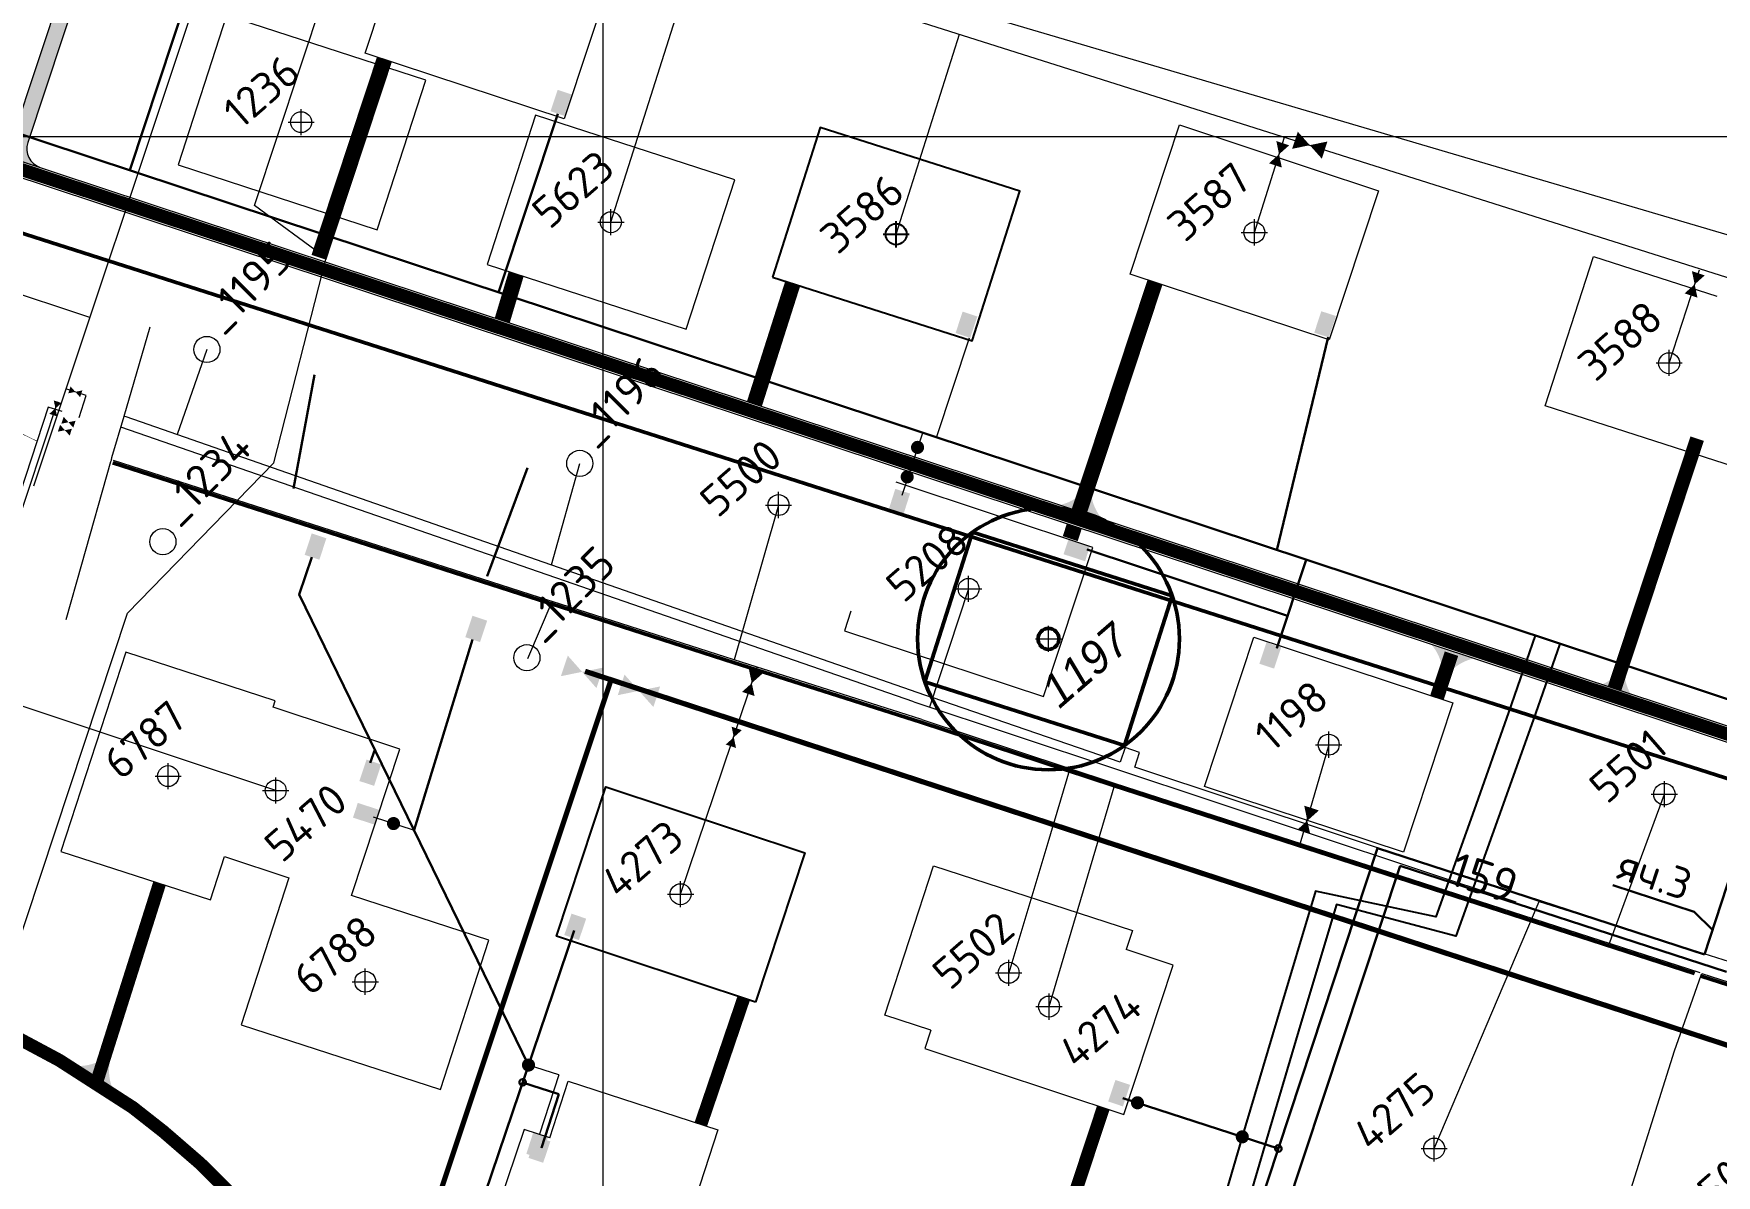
# Model space of a CAD drawing. Header units: millimetres. Extents: x 519 to 9564855, y -810 to 5021775.
# Drawn here: x 9537783 to 9538425, y 4998603 to 4999039 of the extents above; entities that cross this region are included whole.
import ezdxf
from ezdxf.enums import TextEntityAlignment as Align

# ---------------------------------------------------------------- set-up
doc = ezdxf.new("R2010")
doc.units = ezdxf.units.MM
doc.header["$LTSCALE"] = 2
doc.header["$MEASUREMENT"] = 0
doc.header["$PDMODE"] = 2
doc.header["$PDSIZE"] = 5
for name, color, linetype in [('160 скважин на 2012 год', 7, 'Continuous'), ('Existing roads', 41, 'Continuous'), ('Future Roads', 44, 'Continuous'), ('GRID_PULKOVO', 7, 'Continuous'), ('Injection lines', 164, 'Continuous'), ('OilColl&Flowlines', 3, 'Continuous'), ('OLD WELLS(dr.bfr2000)', 24, 'Continuous'), ('ROAD_GROUND', 9, 'Continuous'), ('Stage 9.Frame&Text', 7, 'Continuous'), ('лэп', 1, 'Continuous'), ('Скважины на 2015 год', 7, 'Continuous'), ('Скважины на 2021 год', 7, 'Continuous'), ('Скважины на 2025 год _ОСМОТР', 5, 'Continuous')]:
    doc.layers.add(name, color=color, linetype=linetype)
for name, color, linetype, lineweight in [('160 скважин на 2012 год - Электрика', 192, 'Continuous', 30), ('160 скважин на2012 год.Выкидные линии', 5, 'Continuous', 30), ('PPLINE_GAS', 4, 'GAS_LINE', 30), ('WELLS(drilled after 2000y)', 6, 'Continuous', 40), ('Скважины на 2023 год', 201, 'Continuous', 20), ('Скважины на 2026', 222, 'Continuous', 50), ('ТХ_Проект. НГ', 244, 'g_122_n', 50), ('ТХ_Сущ. НГ', 244, 'g_122_n', 5), ('Электро', 1, 'Continuous', 30), ('Электроснаб', 1, 'Continuous', 18), ('Электроснабжене', 1, 'Continuous', 18)]:
    doc.layers.add(name, color=color, linetype=linetype, lineweight=lineweight)
doc.styles.add('92051501$0$STANDARD', font='simplex.shx')
doc.styles.add('Elect', font='isocpeur.ttf')
doc.styles.add('GeoApp', font='', dxfattribs={"height": 1})
doc.styles.add('Line_GUGK', font='')
doc.styles.get("Standard").update_dxf_attribs({"font": 'isocpeur.ttf', "width": 0.5})
doc.styles.get('GeoApp').set_extended_font_data('D431', italic=True)
doc.styles.get('Line_GUGK').set_extended_font_data('Bm431', italic=True)
doc.linetypes.add('g5_121_g', pattern='A,4,-0.4,["Г",GeoApp,S=1,R=0,X=0,Y=-0.5],-1.2,12', length=17.6)
doc.linetypes.add('g_122_n', pattern='A,2,-2,3,-0.6,["Н",Line_GUGK,S=2,R=0,X=0,Y=-1],-3,3,-2,8,-2,8,-2,6', length=41.6)
doc.linetypes.add('GAS_LINE', pattern='A,0.5,-0.2,["G",92051501$0$STANDARD,S=0.1,R=0,X=-0.1,Y=-0.05],-0.05', length=0.75)

# ---------------------------------------------------------------- blocks, each defined once
blk = doc.blocks.new('92051501$0$VALVE')
at = {"layer": 'OilColl&Flowlines'}
for points in [[(-5.97, -3.45), (-5.97, 3.45), (0, 0)], [(5.97, -3.45), (0, 0), (5.97, 3.45)]]:
    blk.add_solid(points, dxfattribs=at)
blk = doc.blocks.new('92051501$0$WELLPAD')
at = {"flags": 128}
blk.add_lwpolyline([(40, -30), (-40, -30), (-40, 30), (40, 30)], close=True, dxfattribs=at)

msp = doc.modelspace()

# ---------------------------------------------------------------- hatches: boundary and pattern name
at = {"layer": '160 скважин на 2012 год - Электрика', "lineweight": 0, "ltscale": 7.5}
for points in [[(9538117.33173, 4998863.68432), (9538111.6996, 4998865.48009), (9538109.08163, 4998857.26923), (9538114.71375, 4998855.47347)], [(9537906.43073, 4998745.56758), (9537904.60468, 4998739.94521), (9537912.80132, 4998737.28307), (9537914.62738, 4998742.90544)], [(9538193.00595, 4998631.56426), (9538198.6081, 4998629.67709), (9538201.35934, 4998637.84426), (9538195.75718, 4998639.73143)], [(9537979.06848, 4998617.96376), (9537973.43636, 4998619.75952), (9537970.81838, 4998611.54867), (9537976.45051, 4998609.75291)]]:
    msp.add_hatch(color=1, dxfattribs=at).paths.add_polyline_path(points)
at = {"layer": 'Existing roads', "lineweight": 0}
h = msp.add_hatch(color=256, dxfattribs=at)
h.paths.add_polyline_path([(9537821.32489, 4999121.2388), (9537815.62635, 4999123.12434), (9537782.28299, 4999022.35316), (9537787.98153, 4999020.46762)])
h.paths.add_polyline_path([(9537787.98153, 4999020.46762), (9537782.28299, 4999022.35316), (9537774.88674, 4999000), (9537781.20917, 4999000)])
edge = h.paths.add_edge_path()
edge.add_line((9537780.4378, 4998997.66877), (9537781.20917, 4999000))
edge.add_line((9537781.20917, 4999000), (9537774.88674, 4999000))
edge.add_line((9537774.88674, 4999000), (9537774.73927, 4998999.55431))
edge.add_arc((9537767.61892, 4999001.9103), 7.5, 251.69155602, 341.6915562, ccw=False)
edge.add_line((9537765.26293, 4998994.78996), (9537785.20216, 4998988.19243))
edge.add_arc((9537787.55815, 4998995.31277), 7.5, 161.691556, 251.69155597, ccw=False)
h.paths.add_polyline_path([(9537841.00989, 4999180.73132), (9537835.29552, 4999182.56902), (9537815.62635, 4999123.12434), (9537821.32489, 4999121.2388)])
edge = h.paths.add_edge_path()
edge.add_arc((9537880.73748, 4999271.92215), 9.53165, 87.27250629, 143.79721627, ccw=False)
edge.add_line((9537881.19105, 4999281.443), (9537863.73819, 4999287.21784))
edge.add_arc((9537857.20985, 4999279.4619), 10.13774, -0.13760789, 49.91194914, ccw=False)
edge.add_line((9537867.34756, 4999279.43755), (9537854.14412, 4999239.53378))
edge.add_line((9537854.14412, 4999239.53378), (9537859.85849, 4999237.69608))
edge.add_line((9537859.85849, 4999237.69608), (9537873.04609, 4999277.55197))
at = {"layer": 'Existing roads', "linetype": 'ByBlock', "lineweight": 0}
h = msp.add_hatch(color=256, dxfattribs=at)
h.paths.add_polyline_path([(9538184.96143, 4998863.71562), (9538186.54866, 4998863.11886, 0.155118741), (9538191.08132, 4998853.58185), (9538182.52572, 4998856.33499)])
h.paths.add_polyline_path([(9538183.43572, 4998864.28925), (9538184.96143, 4998863.71562), (9538182.52572, 4998856.33499), (9538173.72979, 4998859.16547, 0.161550784)])
at = {"layer": 'Existing roads', "lineweight": 0}
h = msp.add_hatch(color=256, dxfattribs=at)
h.paths.add_polyline_path([(9538322.14531, 4998796.30487), (9538320.55808, 4998796.90163, 0.155118741), (9538316.02542, 4998806.43864), (9538324.58102, 4998803.6855)])
h.paths.add_polyline_path([(9538323.67102, 4998795.73124), (9538322.14531, 4998796.30487), (9538324.58102, 4998803.6855), (9538333.37695, 4998800.85502, 0.161550784)])
h = msp.add_hatch(color=256, dxfattribs=at)
h.paths.add_polyline_path([(9537810.21879, 4998646.611), (9537811.58949, 4998645.61269, 0.155118741), (9537813.41565, 4998635.21247), (9537805.90363, 4998640.1468)])
h.paths.add_polyline_path([(9537808.90122, 4998647.5706), (9537810.21879, 4998646.611), (9537805.90363, 4998640.1468), (9537798.1806, 4998645.21974, 0.161550784)])
at = {"layer": 'Future Roads', "lineweight": 0}
h = msp.add_hatch(color=256, dxfattribs=at)
h.paths.add_polyline_path([(9538388.73187, 4998794.12115), (9538390.3191, 4998793.52439, 0.155118741), (9538394.85176, 4998783.98738), (9538386.29616, 4998786.74052)])
h.paths.add_polyline_path([(9538387.20616, 4998794.69478), (9538388.73187, 4998794.12115), (9538386.29616, 4998786.74052), (9538377.50023, 4998789.571, 0.161550784)])
at = {"layer": 'Электро'}
for points in [[(9537980.04491, 4999009.6532), (9537985.65714, 4999007.79621), (9537988.36437, 4999015.97807), (9537982.75213, 4999017.83505)], [(9538134.704, 4998924.96527), (9538140.31623, 4998923.10828), (9538143.02346, 4998931.29014), (9538137.41123, 4998933.14712)], [(9538271.67647, 4998925.12348), (9538277.28871, 4998923.2665), (9538279.99593, 4998931.44835), (9538274.3837, 4998933.30534)], [(9537886.14142, 4998840.27998), (9537891.75366, 4998838.42299), (9537894.46089, 4998846.60485), (9537888.84865, 4998848.46184)], [(9538177.81971, 4998846.14071), (9538175.96272, 4998840.52848), (9538184.14458, 4998837.82125), (9538186.00157, 4998843.43348)], [(9537947.51765, 4998808.83315), (9537953.12988, 4998806.97616), (9537955.83711, 4998815.15802), (9537950.22488, 4998817.01501)], [(9538250.73112, 4998798.71419), (9538256.34335, 4998796.8572), (9538259.05058, 4998805.03906), (9538253.43835, 4998806.89605)], [(9537907.04444, 4998753.92315), (9537912.65667, 4998752.06617), (9537915.3639, 4998760.24803), (9537909.75167, 4998762.10501)], [(9537985.2954, 4998695.10157), (9537990.89756, 4998693.2144), (9537993.64879, 4998701.38157), (9537988.04664, 4998703.26874)], [(9538193.02206, 4998631.6225), (9538198.62422, 4998629.73533), (9538201.37545, 4998637.90249), (9538195.7733, 4998639.78966)], [(9537971.6194, 4998610.02737), (9537977.22156, 4998608.1402), (9537979.97279, 4998616.30736), (9537974.37064, 4998618.19454)]]:
    msp.add_hatch(color=256, dxfattribs=at).paths.add_polyline_path(points)
at = {"layer": 'Электроснаб', "lineweight": 0}
for points in [[(9537980.04491, 4999009.6532), (9537985.65714, 4999007.79621), (9537988.36437, 4999015.97807), (9537982.75213, 4999017.83505)], [(9538134.704, 4998924.96527), (9538140.31623, 4998923.10828), (9538143.02346, 4998931.29014), (9538137.41123, 4998933.14712)], [(9538271.67647, 4998925.12348), (9538277.28871, 4998923.2665), (9538279.99593, 4998931.44835), (9538274.3837, 4998933.30534)], [(9537886.14142, 4998840.27998), (9537891.75366, 4998838.42299), (9537894.46089, 4998846.60485), (9537888.84865, 4998848.46184)], [(9538177.81971, 4998846.14071), (9538175.96272, 4998840.52848), (9538184.14458, 4998837.82125), (9538186.00157, 4998843.43348)], [(9537947.51765, 4998808.83315), (9537953.12988, 4998806.97616), (9537955.83711, 4998815.15802), (9537950.22488, 4998817.01501)], [(9538250.73112, 4998798.71419), (9538256.34335, 4998796.8572), (9538259.05058, 4998805.03906), (9538253.43835, 4998806.89605)], [(9537907.04444, 4998753.92315), (9537912.65667, 4998752.06617), (9537915.3639, 4998760.24803), (9537909.75167, 4998762.10501)], [(9537985.2954, 4998695.10157), (9537990.89756, 4998693.2144), (9537993.64879, 4998701.38157), (9537988.04664, 4998703.26874)], [(9538193.02206, 4998631.6225), (9538198.62422, 4998629.73533), (9538201.37545, 4998637.90249), (9538195.7733, 4998639.78966)], [(9537971.6194, 4998610.02737), (9537977.22156, 4998608.1402), (9537979.97279, 4998616.30736), (9537974.37064, 4998618.19454)]]:
    msp.add_hatch(color=1, dxfattribs=at).paths.add_polyline_path(points)
at = {"layer": 'Электроснабжене', "lineweight": 0}
for points in [[(9537980.04491, 4999009.6532), (9537985.65714, 4999007.79621), (9537988.36437, 4999015.97807), (9537982.75213, 4999017.83505)], [(9538134.704, 4998924.96527), (9538140.31623, 4998923.10828), (9538143.02346, 4998931.29014), (9538137.41123, 4998933.14712)], [(9538271.67647, 4998925.12348), (9538277.28871, 4998923.2665), (9538279.99593, 4998931.44835), (9538274.3837, 4998933.30534)], [(9537886.14142, 4998840.27998), (9537891.75366, 4998838.42299), (9537894.46089, 4998846.60485), (9537888.84865, 4998848.46184)], [(9538177.81971, 4998846.14071), (9538175.96272, 4998840.52848), (9538184.14458, 4998837.82125), (9538186.00157, 4998843.43348)], [(9537947.51765, 4998808.83315), (9537953.12988, 4998806.97616), (9537955.83711, 4998815.15802), (9537950.22488, 4998817.01501)], [(9538250.73112, 4998798.71419), (9538256.34335, 4998796.8572), (9538259.05058, 4998805.03906), (9538253.43835, 4998806.89605)], [(9537907.04444, 4998753.92315), (9537912.65667, 4998752.06617), (9537915.3639, 4998760.24803), (9537909.75167, 4998762.10501)], [(9537985.2954, 4998695.10157), (9537990.89756, 4998693.2144), (9537993.64879, 4998701.38157), (9537988.04664, 4998703.26874)], [(9538193.02206, 4998631.6225), (9538198.62422, 4998629.73533), (9538201.37545, 4998637.90249), (9538195.7733, 4998639.78966)], [(9537971.6194, 4998610.02737), (9537977.22156, 4998608.1402), (9537979.97279, 4998616.30736), (9537974.37064, 4998618.19454)]]:
    msp.add_hatch(color=1, dxfattribs=at).paths.add_polyline_path(points)

# ---------------------------------------------------------------- linework, layer by layer
at = {"layer": '160 скважин на 2012 год', "color": 0, "linetype": 'ByBlock', "lineweight": 0, "elevation": 0.00005}
for points in [[(9538094.72702, 4998818.77957), (9538092.29218, 4998811.2859), (9538168.2727, 4998786.14532), (9538187.12814, 4998843.13072), (9538111.99762, 4998867.98293), (9538111.99762, 4998867.98293)], [(9537904.03669, 4998710.24537), (9537922.52814, 4998766.13072), (9537874.08482, 4998782.15973)], [(9537855.53617, 4998725.07283), (9537880.12663, 4998716.93629)], [(9538125.313, 4998658.79996), (9538122.99218, 4998651.7859), (9538198.9727, 4998626.64532), (9538217.82814, 4998683.63072), (9538199.89515, 4998689.56442)], [(9537979.81028, 4998617.71142), (9537969.97896, 4998620.90581), (9537944.36967, 4998545.08198), (9538001.23754, 4998525.87501), (9538008.47881, 4998548.16134)]]:
    msp.add_lwpolyline(points, dxfattribs=at)
at = {"layer": '160 скважин на 2012 год', "color": 8, "linetype": 'ByBlock', "lineweight": 0, "ltscale": 80, "const_width": 0.2}
msp.add_lwpolyline([(9538180.51592, 4998851.07035), (9538178.94025, 4998846.30832)], dxfattribs=at)
at = {"layer": '160 скважин на 2012 год', "color": 0, "linetype": 'ByBlock', "lineweight": 0}
for centre in [(9538139.7, 4998827.3), (9537875.1, 4998750.3), (9538170.4, 4998667.8)]:
    msp.add_circle(centre, 4, dxfattribs=at)
for p in [(9538139.7, 4998827.3), (9537875.1, 4998750.3), (9538170.4, 4998667.8)]:
    msp.add_point(p, dxfattribs=at)
at = {"layer": '160 скважин на 2012 год - Электрика', "color": 1, "lineweight": 0, "ltscale": 7.5}
for p, q in [((9538114.31534, 4998863.10635), (9538122.18645, 4998886.88625, 0)), ((9537983.17876, 4998641.72623, 0), (9537971.6291, 4998645.47894, 0)), ((9538198.59917, 4998632.88588, 0), (9538244.20536, 4998618.06613, -23.0318))]:
    msp.add_line(p, q, dxfattribs=at)
at = {"layer": '160 скважин на 2012 год - Электрика', "color": 1, "linetype": 'ByBlock', "lineweight": 0, "ltscale": 80}
for p, q in [((9537927.7108, 4998735.20051), (9537912.45049, 4998740.15889)), ((9537983.17876, 4998641.72623, 0), (9537975.83971, 4998619.13894, 0))]:
    msp.add_line(p, q, dxfattribs=at)
at = {"layer": '160 скважин на 2012 год - Электрика', "color": 1, "lineweight": 0, "ltscale": 7.5, "const_width": 2.5}
for points in [[(9538119.00586, 4998881.71057, 1), (9538121.3835, 4998880.93803, 1)], [(9538115.04296, 4998870.43656, 1), (9538117.4206, 4998869.66401, 1)], [(9537918.89182, 4998738.06597, 1), (9537921.26946, 4998737.29343, 1)]]:
    msp.add_lwpolyline(points, format="xyb", close=True, dxfattribs=at)
at = {"layer": '160 скважин на 2012 год - Электрика', "color": 1, "lineweight": 0, "ltscale": 7.5, "const_width": 2.5, "elevation": 0}
msp.add_lwpolyline([(9537970.44028, 4998645.86521, 1), (9537972.81792, 4998645.09267, 1)], format="xyb", close=True, dxfattribs=at)
at = {"layer": '160 скважин на 2012 год - Электрика', "color": 1, "linetype": 'ByBlock', "lineweight": 0, "ltscale": 80, "const_width": 2.5}
msp.add_lwpolyline([(9538202.92445, 4998631.07254, 1), (9538205.42445, 4998631.07254, 1)], format="xyb", close=True, dxfattribs=at)
at = {"layer": '160 скважин на 2012 год - Электрика', "color": 1, "linetype": 'ByBlock', "lineweight": 0, "ltscale": 80, "const_width": 2.5, "elevation": -23.0318}
msp.add_lwpolyline([(9538242.95536, 4998618.06613, 1), (9538245.45536, 4998618.06613, 1)], format="xyb", close=True, dxfattribs=at)
at = {"layer": '160 скважин на2012 год.Выкидные линии', "color": 3, "linetype": 'ByBlock', "lineweight": 0, "ltscale": 80}
msp.add_lwpolyline([(9537875.1, 4998750.3), (9537757.0329, 4998789.50617)], dxfattribs=at)
at = {"layer": 'Existing roads', "lineweight": 0}
msp.add_line((9537765.26293, 4998994.78996), (9537785.20216, 4998988.19243), dxfattribs=at)
at = {"layer": 'Existing roads', "lineweight": 0, "flags": 128}
for points in [[(9537841.00989, 4999180.73132), (9537780.4378, 4998997.66877, 0.414213562), (9537785.20216, 4998988.19243)], [(9537765.26293, 4998994.78996, 0.414213562), (9537774.73927, 4998999.55431), (9537793.80606, 4999057.17848)]]:
    msp.add_lwpolyline(points, format="xyb", dxfattribs=at)
at = {"layer": 'Existing roads', "linetype": 'ByBlock', "lineweight": 0, "const_width": 6, "flags": 128}
for points in [[(9537891.60793, 4998953.88475), (9537916.61186, 4999029.45229)], [(9537966.914, 4998947.53751), (9537961.61068, 4998929.82205)], [(9538072.5074, 4998943.79957), (9538057.89898, 4998897.96199)], [(9538210.86595, 4998944.33954), (9538181.93835, 4998856.91961)], [(9538180.05529, 4998851.22276), (9538178.47789, 4998846.46131)]]:
    msp.add_lwpolyline(points, dxfattribs=at)
at = {"layer": 'Existing roads', "lineweight": 0}
for points, const_width in [([(9538324.07929, 4998802.56253), (9538318.51341, 4998785.7423)], 5.4), ([(9537777.24337, 4998655.4434), (9537792.4523, 4998647.29913), (9537820.4859, 4998629.27689), (9537832.18438, 4998620.08279), (9537846.22255, 4998607.92792), (9537861.35258, 4998592.96808)], 5), ([(9538191.14334, 4998629.23592), (9538173.30212, 4998575.31571)], 5)]:
    msp.add_lwpolyline(points, dxfattribs=dict(at, const_width=const_width))
at = {"layer": 'Existing roads', "lineweight": 0, "const_width": 5, "elevation": 0.00005}
for points in [[(9537806.49678, 4998638.27884), (9537830.73155, 4998714.81253)], [(9538053.82214, 4998671.01794), (9538037.436, 4998622.86955)]]:
    msp.add_lwpolyline(points, dxfattribs=at)
at = {"layer": 'Future Roads', "lineweight": 0, "const_width": 5.4}
msp.add_lwpolyline([(9538417.91592, 4998884.65589), (9538386.35615, 4998789.28147)], dxfattribs=at)
at = {"layer": 'GRID_PULKOVO', "lineweight": 0}
for p, q in [((9538000, 5010000), (9538000, 4992000)), ((9533000, 4999000), (9548000, 4999000))]:
    msp.add_line(p, q, dxfattribs=at)
at = {"layer": 'Injection lines', "lineweight": 0, "const_width": 2}
for points in [[(9538002.93915, 4998791.93843), (9537461.50456, 4997167.6433)], [(9538003.15109, 4998792.58581), (9537993.24321, 4998795.82945)], [(9539462.79, 4998314.73), (9538003.15109, 4998792.58581)]]:
    msp.add_lwpolyline(points, dxfattribs=at)
at = {"layer": 'Injection lines', "lineweight": 0}
for points in [[(9537983.99668, 4998793.95858), (9537992.10835, 4998795.59983), (9537986.63115, 4998801.80412)], [(9537997.58555, 4998789.39554), (9538000.22002, 4998797.24108), (9537992.10835, 4998795.59983)], [(9538005.69629, 4998786.69195), (9538008.29606, 4998794.54906), (9538013.80063, 4998788.36903)], [(9538019.30519, 4998782.18901), (9538013.80063, 4998788.36903), (9538021.90497, 4998790.04611)], [(9538053.1177, 4998773.37082), (9538050.02768, 4998770.61854), (9538049.18914, 4998774.67071)], [(9538050.86623, 4998766.56637), (9538046.93767, 4998767.86626), (9538050.02768, 4998770.61854)]]:
    msp.add_solid(points, dxfattribs=at)
at = {"layer": 'OilColl&Flowlines', "lineweight": 0}
for p, q in [((9537868.4307, 4999123.89379), (9537782.6, 4998866.5)), ((9537876.75795, 4999121.27757), (9538823.12295, 4998821.47873)), ((9538003.1, 4998967.3), (9538035.907, 4999070.86076)), ((9538112, 4998962.7), (9538136.19932, 4999039.08917)), ((9538248.8, 4998963.4), (9538260.32121, 4998999.76862)), ((9537804.07387, 4998930.89703), (9537712.3, 4998961.5)), ((9538407.18198, 4998913.44391), (9538418.81688, 4998949.14293)), ((9537848.8, 4998918.7), (9537837.49299, 4998886.23849, -20.7044)), ((9537788.18557, 4998896.72525), (9537692.7795, 4998605.17045)), ((9537791.82184, 4998898.73705), (9537696.2339, 4998611.03485)), ((9537793.50372, 4998894.98186), (9537788.18557, 4998896.72525))]:
    msp.add_line(p, q, dxfattribs=at)
at = {"layer": 'OilColl&Flowlines', "linetype": 'ByBlock', "lineweight": 0}
for p, q in [((9537802.76292, 4998901.07287), (9537794.99574, 4998903.67303)), ((9537799.98704, 4998892.77263), (9537802.76292, 4998901.07287)), ((9538029.7, 4998710.7), (9538058.89839, 4998797.40124, -22.9687))]:
    msp.add_line(p, q, dxfattribs=at)
at = {"layer": 'OilColl&Flowlines', "lineweight": 0, "ltscale": 0.5}
for q in [(9537815.95688, 4998889.08009, -20.7044), (9538348.63918, 4998707.76765)]:
    msp.add_line((9538118.79364, 4998784.09845), q, dxfattribs=at)
at = {"layer": 'OilColl&Flowlines', "lineweight": 0}
for points in [[(9538262.09851, 4998996.65418), (9538258.24814, 4998993.22464), (9538257.20326, 4998998.27393)], [(9538259.29302, 4998988.17536), (9538254.39777, 4998989.79511), (9538258.24814, 4998993.22464)], [(9538420.80385, 4998946.98342), (9538416.95348, 4998943.55388), (9538415.90859, 4998948.60317)], [(9538417.99836, 4998938.5046), (9538413.1031, 4998940.12435), (9538416.95348, 4998943.55388)], [(9537791.60712, 4998893.16383), (9537788.66997, 4998894.13568), (9537790.98019, 4998896.1934)], [(9537793.29041, 4998898.25112), (9537790.98019, 4998896.1934), (9537790.35326, 4998899.22297)]]:
    msp.add_solid(points, dxfattribs=at)
at = {"layer": 'OilColl&Flowlines', "linetype": 'ByBlock', "lineweight": 0}
for points in [[(9538057.94041, 4998786.40031), (9538053.18004, 4998787.94517), (9538056.89812, 4998791.29535)], [(9538061.28705, 4998795.20458), (9538056.89812, 4998791.29535), (9538055.70709, 4998797.05089)], [(9538273.4334, 4998742.67761, -21.9074), (9538269.04447, 4998738.76838, -21.9074), (9538267.85344, 4998744.52392, -21.9074)], [(9538270.08677, 4998733.87334, -21.9074), (9538265.32639, 4998735.41821, -21.9074), (9538269.04447, 4998738.76838, -21.9074)]]:
    msp.add_solid(points, dxfattribs=at)
at = {"layer": 'OLD WELLS(dr.bfr2000)', "lineweight": 0}
for centre in [(9537848.8, 4998918.7), (9537991.2, 4998875.2), (9537832, 4998845.3), (9537971, 4998801)]:
    msp.add_circle(centre, 5, dxfattribs=at)
at = {"layer": 'PPLINE_GAS', "linetype": 'GAS_LINE', "lineweight": 0, "ltscale": 20}
for p, q in [((9537867.00705, 4998973.70509, 0), (9537913.66251, 4999114.70847, 0)), ((9537894.37977, 4998953.59161, 0), (9537867.00705, 4998973.70509, 0)), ((9537874.43572, 4998875.39614, 0), (9537894.37977, 4998953.59161, 0)), ((9537818.43224, 4998818.02416, 0), (9537874.43572, 4998875.39614, 0)), ((9537737.22686, 4998572.60309, 0), (9537818.43224, 4998818.02416, 0))]:
    msp.add_line(p, q, dxfattribs=at)
at = {"layer": 'PPLINE_GAS', "linetype": 'g5_121_g', "lineweight": 0}
msp.add_line((9537913.66251, 4999114.70847, 0), (9538827.54659, 4998845.07253), dxfattribs=at)
at = {"layer": 'ROAD_GROUND', "color": 8, "lineweight": 0, "const_width": 5}
msp.add_lwpolyline([(9535200.39148, 4999770.59044), (9535654.4447, 4999622.8796), (9535702.14679, 4999615.17926), (9535756.46987, 4999597.40633), (9536146.05351, 4999472.41159), (9536838.69867, 4999252.09722), (9536945.55393, 4999213.74917), (9537005.97796, 4999201.14415), (9537144.17183, 4999148.99552), (9537222.40936, 4999107.68132), (9537310.97232, 4999086.06124), (9537409.31387, 4999087.76023), (9537579.61041, 4999053.05906), (9539143.4794, 4998535.60314)], dxfattribs=at)
at = {"layer": 'ROAD_GROUND', "color": 253, "lineweight": 0}
for points in [[(9535206.74002, 4999771.81568), (9535655.1524, 4999625.80419), (9535702.85658, 4999618.10352), (9535757.38638, 4999600.2629), (9536146.96285, 4999475.27045), (9536839.66034, 4999254.93944), (9536946.37086, 4999216.64333), (9537006.81892, 4999204.0333), (9537145.40667, 4999151.73604), (9537223.48172, 4999110.50763), (9537311.30764, 4999089.06749), (9537409.59075, 4999090.76547), (9537580.38382, 4999055.96311), (9539144.42179, 4998538.45128)], [(9535204.88231, 4999766.11051), (9535653.737, 4999619.955), (9535701.437, 4999612.255), (9535755.537, 4999594.555), (9536145.137, 4999469.555), (9536837.737, 4999249.255), (9536944.737, 4999210.855), (9537005.137, 4999198.255), (9537142.937, 4999146.255), (9537221.337, 4999104.855), (9537310.637, 4999083.055), (9537409.037, 4999084.755), (9537578.837, 4999050.155), (9539142.537, 4998532.755)]]:
    msp.add_lwpolyline(points, dxfattribs=at)
at = {"layer": 'Stage 9.Frame&Text', "color": 0, "linetype": 'ByBlock', "lineweight": 0}
msp.add_circle((9538029.7, 4998710.7), 4, dxfattribs=at)
msp.add_point((9538029.7, 4998710.7), dxfattribs=at)
at = {"layer": 'WELLS(drilled after 2000y)', "color": 0, "linetype": 'ByBlock', "lineweight": 0}
for points in [[(9537909.28202, 4999031.8776), (9537928.13745, 4999088.86299), (9538004.11798, 4999063.72241), (9537985.26254, 4999006.73702), (9537909.28202, 4999031.8776)], [(9538201.38202, 4998947.4776), (9538220.23745, 4999004.46299), (9538296.21798, 4998979.32241), (9538277.36254, 4998922.33702), (9538201.38202, 4998947.4776)], [(9538229.78202, 4998751.8776), (9538248.63745, 4998808.86299), (9538324.61798, 4998783.72241), (9538305.76254, 4998726.73702), (9538229.78202, 4998751.8776)]]:
    msp.add_lwpolyline(points, dxfattribs=at)
at = {"layer": 'WELLS(drilled after 2000y)', "color": 3, "linetype": 'ByBlock', "lineweight": 0, "ltscale": 50, "const_width": 0.2}
msp.add_lwpolyline([(9537532.58653, 4998991.43552), (9537670.34702, 4998939.40684), (9537783.91252, 4998883.69794)], dxfattribs=at)
at = {"layer": 'WELLS(drilled after 2000y)', "color": 0, "linetype": 'ByBlock', "lineweight": 0}
for centre in [(9538248.8, 4998963.4), (9538277.2, 4998767.8), (9538317.5, 4998613.6)]:
    msp.add_circle(centre, 4, dxfattribs=at)
for p in [(9538248.8, 4998963.4), (9538277.2, 4998767.8)]:
    msp.add_point(p, dxfattribs=at)
at = {"layer": 'WELLS(drilled after 2000y)', "color": 0, "linetype": 'ByBlock', "lineweight": 0, "ltscale": 80}
msp.add_point((9538317.5, 4998613.6), dxfattribs=at)
at = {"layer": 'лэп', "linetype": 'Continuous'}
for points, elevation in [([(9538356.01616, 4998809.47561), (9538345.8911, 4998780.0383), (9538332.7646, 4998742.9635), (9538318.1607, 4998702.1239), (9538272.1004, 4998711.8176), (9538257.5027, 4998662.957), (9538245.4708, 4998622.3379), (9538237.7655, 4998596.327), (9538231.51677, 4998575.23308)], -23.0318), ([(9538356.01616, 4998809.47561), (9538345.8911, 4998780.0383), (9538332.7646, 4998742.9635), (9538318.1607, 4998702.1239), (9538272.1004, 4998711.8176), (9538257.5027, 4998662.957), (9538245.4708, 4998622.3379), (9538237.7655, 4998596.327), (9538231.51677, 4998575.23308)], -23.0318), ([(9538356.01616, 4998809.47561), (9538345.8911, 4998780.0383), (9538332.7646, 4998742.9635), (9538318.1607, 4998702.1239), (9538272.1004, 4998711.8176), (9538257.5027, 4998662.957), (9538245.4708, 4998622.3379), (9538237.7655, 4998596.327), (9538237.7655, 4998596.327)], -23.0318), ([(9538356.01616, 4998809.47561), (9538345.8911, 4998780.0383), (9538332.7646, 4998742.9635), (9538318.1607, 4998702.1239), (9538272.1004, 4998711.8176), (9538257.5027, 4998662.957), (9538245.4708, 4998622.3379), (9538237.7655, 4998596.327), (9538237.7655, 4998596.327)], -23.0318), ([(9538365.45758, 4998806.34964), (9538355.2162, 4998777.1887), (9538341.9966, 4998740.1282), (9538325.6872, 4998694.6612), (9538280.1202, 4998706.833), (9538266.2923, 4998660.5903), (9538254.0499, 4998619.1521), (9538246.601, 4998593.687), (9538240.42451, 4998572.57182)], -23.0727), ([(9538365.45758, 4998806.34964), (9538355.2162, 4998777.1887), (9538341.9966, 4998740.1282), (9538325.6872, 4998694.6612), (9538280.1202, 4998706.833), (9538266.2923, 4998660.5903), (9538254.0499, 4998619.1521), (9538246.601, 4998593.687), (9538240.42451, 4998572.57182)], -23.0727), ([(9538365.45758, 4998806.34964), (9538355.2162, 4998777.1887), (9538341.9966, 4998740.1282), (9538325.6872, 4998694.6612), (9538280.1202, 4998706.833), (9538266.2923, 4998660.5903), (9538254.0499, 4998619.1521), (9538246.601, 4998593.687), (9538246.601, 4998593.687)], -23.0727), ([(9538365.45758, 4998806.34964), (9538355.2162, 4998777.1887), (9538341.9966, 4998740.1282), (9538325.6872, 4998694.6612), (9538280.1202, 4998706.833), (9538266.2923, 4998660.5903), (9538254.0499, 4998619.1521), (9538246.601, 4998593.687), (9538246.601, 4998593.687)], -23.0727)]:
    msp.add_lwpolyline(points, dxfattribs=dict(at, elevation=elevation))
at = {"layer": 'Скважины на 2015 год', "color": 0, "linetype": 'ByBlock', "lineweight": 0}
msp.add_lwpolyline([(9538437.92436, 4998878.36874), (9538436.0811, 4998872.63707), (9538359.92244, 4998897.12908), (9538378.29144, 4998954.24808), (9538425.45772, 4998939.07978)], dxfattribs=at)
msp.add_circle((9538407.18198, 4998913.44391), 4, dxfattribs=at)
msp.add_point((9538407.2, 4998913.6), dxfattribs=at)
at = {"layer": 'Скважины на 2021 год', "color": 3, "linetype": 'ByBlock', "lineweight": 0, "ltscale": 50}
msp.add_line((9538139.7, 4998827.3), (9538124.70138, 4998782.13651), dxfattribs=at)
at = {"layer": 'Скважины на 2021 год', "lineweight": 0, "ltscale": 50}
for p, q in [((9537979.81028, 4998617.71142, 0.00005), (9537986.82898, 4998639.31277)), ((9537986.82898, 4998639.31277), (9538043.89238, 4998620.77175)), ((9538043.89238, 4998620.77175), (9538019.17102, 4998544.68723))]:
    msp.add_line(p, q, dxfattribs=at)
at = {"layer": 'Скважины на 2021 год', "color": 3, "linetype": 'ByBlock', "lineweight": 0, "ltscale": 50, "elevation": -21.9074}
msp.add_lwpolyline([(9538277.2, 4998767.8), (9538266.30524, 4998730.16813)], dxfattribs=at)
at = {"layer": 'Скважины на 2021 год', "color": 0, "linetype": 'ByBlock', "lineweight": 0, "elevation": 0.00005}
msp.add_lwpolyline([(9538125.313, 4998658.79996), (9538107.68723, 4998664.52898), (9538126.22825, 4998721.59238), (9538202.31277, 4998696.87102), (9538199.89515, 4998689.56442)], dxfattribs=at)
at = {"layer": 'Скважины на 2021 год', "lineweight": 0}
msp.add_circle((9538067.1, 4998859.3), 4, dxfattribs=at)
at = {"layer": 'Скважины на 2021 год', "color": 0, "linetype": 'ByBlock', "lineweight": 0}
for centre, radius in [((9538405.4, 4998748.9), 4.1), ((9538155, 4998680.7), 4)]:
    msp.add_circle(centre, radius, dxfattribs=at)
at = {"layer": 'Скважины на 2021 год', "lineweight": 0, "ltscale": 50}
msp.add_point((9538067.1, 4998859.3), dxfattribs=at)
at = {"layer": 'Скважины на 2021 год', "color": 0, "linetype": 'ByBlock', "lineweight": 0}
for p in [(9538405.4, 4998748.9), (9538155, 4998680.7)]:
    msp.add_point(p, dxfattribs=at)
at = {"layer": 'Скважины на 2023 год', "color": 0, "linetype": 'ByBlock', "lineweight": 0}
for points in [[(9537837.80241, 4998989.14789), (9537913.88693, 4998964.42653), (9537932.42795, 4999021.48992), (9537856.34343, 4999046.21128)], [(9537955.80241, 4998951.14789), (9538031.88693, 4998926.42653), (9538050.42795, 4998983.48992), (9537974.34343, 4999008.21128)]]:
    msp.add_lwpolyline(points, close=True, dxfattribs=at)
for points in [[(9537874.08482, 4998782.15973), (9537874.87347, 4998784.58693), (9537817.81008, 4998803.12795), (9537793.08872, 4998727.04343), (9537850.15211, 4998708.50241), (9537855.53617, 4998725.07283)], [(9537880.12663, 4998716.93629), (9537861.90241, 4998660.84789), (9537937.98693, 4998636.12653), (9537956.52795, 4998693.18992), (9537904.03669, 4998710.24537)]]:
    msp.add_lwpolyline(points, dxfattribs=at)
for centre in [(9537884.8, 4999005.5), (9538003.1, 4998967.3), (9537834, 4998755.8), (9537909.3, 4998677.3)]:
    msp.add_circle(centre, 4, dxfattribs=at)
for p in [(9537884.8, 4999005.5), (9538003.1, 4998967.3), (9537834, 4998755.8), (9537909.3, 4998677.3)]:
    msp.add_point(p, dxfattribs=at)
at = {"layer": 'Скважины на 2025 год _ОСМОТР', "color": 0, "linetype": 'ByBlock', "lineweight": -2, "ltscale": 50}
msp.add_lwpolyline([(9538064.77913, 4998946.26257), (9538141.00178, 4998921.97044), (9538159.22087, 4998979.13743), (9538082.99822, 4999003.42956)], close=True, dxfattribs=at)
at = {"layer": 'Скважины на 2025 год _ОСМОТР', "color": 0, "linetype": 'ByBlock', "lineweight": -2}
msp.add_circle((9538112, 4998962.7), 4, dxfattribs=at)
msp.add_point((9538112, 4998962.7), dxfattribs=at)
at = {"layer": 'Скважины на 2026'}
msp.add_line((9536427.64777, 4999394.69832), (9542059.39265, 4997594.73601), dxfattribs=at)
at = {"layer": 'Скважины на 2026', "linetype": 'ByBlock', "ltscale": 50}
msp.add_lwpolyline([(9538122.97913, 4998791.76257), (9538199.20178, 4998767.47044), (9538217.42087, 4998824.63743), (9538141.19822, 4998848.92956)], close=True, dxfattribs=at)
msp.add_circle((9538170.2, 4998808.2), 50, dxfattribs=at)
at = {"layer": 'Скважины на 2026', "linetype": 'ByBlock'}
msp.add_circle((9538170.2, 4998808.2), 4, dxfattribs=at)
at = {"layer": 'Скважины на 2026', "linetype": 'ByBlock', "lineweight": 0}
msp.add_point((9538170.2, 4998808.2), dxfattribs=at)
at = {"layer": 'ТХ_Проект. НГ', "color": 3, "linetype": 'ByBlock', "ltscale": 0.3}
for points, elevation in [([(9538049.914, 4998799.21327), (9537980.3531, 4998821.55417), (9537979.0954, 4998821.93377), (9537812.8395, 4998875.37207)], -22.7612), ([(9538121.5028, 4998776.41227), (9538049.914, 4998799.21327), (9538049.914, 4998799.21327), (9538049.914, 4998799.21327)], -22.9687), ([(9538121.5028, 4998776.41227), (9538194.9617, 4998752.18457), (9538416.8635, 4998680.43735)], -23.2564), ([(9538419.4258, 4998679.46247), (9538433.2975, 4998674.97064), (9538434.2225, 4998674.68129), (9538435.7472, 4998674.15773), (9538442.9692, 4998669.51497), (9538466.1787, 4998661.69337), (9538466.1787, 4998661.69337)], -22.4853)]:
    msp.add_lwpolyline(points, dxfattribs=dict(at, elevation=elevation))
at = {"layer": 'ТХ_Сущ. НГ', "color": 3, "linetype": 'ByBlock', "lineweight": 13, "ltscale": 0.3}
for points, elevation in [([(9537812.3521, 4998876.6077), (9537812.5443, 4998877.4464), (9537817.1691, 4998893.2126), (9537821.0061, 4998906.2931), (9537827.1986, 4998927.40359)], -21.7044), ([(9537817.1691, 4998893.2126), (9537817.9067, 4998893.0608), (9538125.729, 4998785.84)], -21.7044), ([(9537812.3521, 4998876.6077), (9537812.0134, 4998875.798), (9537800.933, 4998836.6368), (9537794.94339, 4998815.46785)], -21.7044), ([(9538050.22, 4998800.1653), (9537980.6591, 4998822.5062), (9537979.4014, 4998822.8858), (9537813.1455, 4998876.3241)], -22.7612), ([(9537980.34789, 4998836.47921), (9537991.2, 4998875.2)], -22.6006), ([(9538067.1, 4998859.3), (9538050.22, 4998800.1653)], -22.7612), ([(9537971.3229, 4998800.6494), (9537980.6591, 4998822.5062)], -23.0834), ([(9538121.8088, 4998777.3643), (9538050.22, 4998800.1653), (9538050.22, 4998800.1653), (9538050.22, 4998800.1653)], -22.9687), ([(9538357.5521, 4998707.9289), (9538357.5521, 4998707.9289), (9538203.2051, 4998759.173), (9538204.9688, 4998764.8448), (9538199.4365, 4998766.7261), (9538197.519, 4998761.1217), (9538125.729, 4998785.84)], -22.4853), ([(9538121.8088, 4998777.3643), (9538195.2677, 4998753.1366), (9538418.8637, 4998680.8416)], -23.2564), ([(9538178.2437, 4998758.1887), (9538169.9319, 4998730.2939), (9538155, 4998680.7)], -22.4699), ([(9538384.352, 4998691.6638), (9538405.4, 4998748.9)], -21.9754), ([(9538357.5521, 4998707.9289), (9538434.9671, 4998683.4561)], -22.0794), ([(9538306.1816, 4998336.6083), (9538377.547, 4998551.2311), (9538379.6731, 4998557.1186), (9538409.2424, 4998650.872), (9538419.4556, 4998679.7477), (9538419.7318, 4998680.4145)], -22.6122), ([(9538419.7318, 4998680.4145), (9538433.6035, 4998675.9455), (9538434.5285, 4998675.7018), (9538436.0532, 4998675.0461), (9538443.2752, 4998670.467), (9538466.4847, 4998662.6454), (9538466.4847, 4998662.6454)], -22.4853)]:
    msp.add_lwpolyline(points, dxfattribs=dict(at, elevation=elevation))
for points in [[(9538170.4, 4998667.8), (9538195.6677, 4998752.9366)], [(9538317.5, 4998613.6), (9538357.5521, 4998707.9289)]]:
    msp.add_lwpolyline(points, dxfattribs=at)
at = {"layer": 'Электро'}
for p, q in [((9537819.37613, 4998987.11597, 0), (9537913.27298, 4999271.62566)), ((9537960.20832, 4998940.50946), (9537982.79589, 4999008.73409)), ((9538257.41466, 4998842.12399, 0), (9538277.04303, 4998923.35453)), ((9538257.38703, 4998804.69092), (9538268.60918, 4998838.41745, 0)), ((9538295.89638, 4998728.27904), (9538111.01437, 4998169.52743)), ((9538304.44693, 4998721.54039), (9538121.18414, 4998168.40996, 0)), ((9537875.14075, 4998360.39784, 0.00005), (9537989.06176, 4998696.82452, 0))]:
    msp.add_line(p, q, dxfattribs=at)
at = {"layer": 'Электро', "ltscale": 0.5}
for p, q in [((9537304.2694, 4999157.49914, 0), (9538212.68368, 4998856.93182, 0)), ((9538212.68368, 4998856.93182, 0), (9538450.18308, 4998778.29772, 0)), ((9538261.50158, 4998817.05659, 0), (9538184.90052, 4998842.28252, 0)), ((9538450.18308, 4998778.29772, 0), (9538420.74989, 4998687.71168)), ((9538295.89638, 4998728.27904), (9538420.74989, 4998687.71168)), ((9538304.44693, 4998721.54039), (9538429.09652, 4998681.03929))]:
    msp.add_line(p, q, dxfattribs=at)
at = {"layer": 'Электро', "ltscale": 0.05}
for p, q in [((9537881.90725, 4998865.63213), (9537889.88354, 4998908.99186)), ((9537955.90141, 4998832.20655), (9537971.22605, 4998873.46434)), ((9537884.07322, 4998825.15611), (9537888.89241, 4998839.36088)), ((9537971.6291, 4998645.47894, 0), (9537884.07322, 4998825.15611)), ((9537927.91364, 4998735.29631), (9537950.26863, 4998807.91404, 0)), ((9537912.97947, 4998765.83636, 0), (9537911.18818, 4998760.88374)), ((9537983.26744, 4998634.34068), (9537969.37953, 4998638.85314)), ((9537976.63435, 4998613.92612), (9537983.26744, 4998634.34068))]:
    msp.add_line(p, q, dxfattribs=at)
at = {"layer": 'Электро', "ltscale": 25}
for p, q in [((9538416.69691, 4998703.98225), (9538385.65228, 4998714.15635)), ((9538416.69691, 4998703.98225), (9538423.80968, 4998697.12874, 0)), ((9538198.59853, 4998632.88549, 0), (9538257.95113, 4998613.60067, 0))]:
    msp.add_line(p, q, dxfattribs=at)
for centre, start, end in [((9537971.6291, 4998645.47894, 0), 162, 342), ((9537971.6291, 4998645.47894, 0), 342, 162), ((9537969.37956, 4998638.85313), 162, 342), ((9537969.37956, 4998638.85313), 342, 162)]:
    msp.add_arc(centre, 1.25, start, end, dxfattribs=at)
at = {"layer": 'Электро'}
for start, end in [(162, 342), (342, 162)]:
    msp.add_arc((9538257.95113, 4998613.60067, 0), 1.25, start, end, dxfattribs=at)
at = {"layer": 'Электроснаб', "color": 1, "lineweight": 0}
for p, q in [((9537819.37613, 4998987.11597, 0), (9537913.27298, 4999271.62566)), ((9537960.20832, 4998940.50946), (9537982.79589, 4999008.73409)), ((9538257.41466, 4998842.12399, 0), (9538277.04303, 4998923.35453)), ((9538257.38703, 4998804.69092), (9538268.60918, 4998838.41745, 0))]:
    msp.add_line(p, q, dxfattribs=at)
at = {"layer": 'Электроснаб', "color": 1, "lineweight": 0, "ltscale": 0.5}
for p, q in [((9537304.2694, 4999157.49914, 0), (9538212.68368, 4998856.93182, 0)), ((9538212.68368, 4998856.93182, 0), (9538450.18308, 4998778.29772, 0)), ((9538261.50158, 4998817.05659, 0), (9538184.90052, 4998842.28252, 0))]:
    msp.add_line(p, q, dxfattribs=at)
at = {"layer": 'Электроснаб', "color": 1, "lineweight": 0, "ltscale": 0.05}
for p, q in [((9537881.90725, 4998865.63213), (9537889.88354, 4998908.99186)), ((9537955.90141, 4998832.20655), (9537971.22605, 4998873.46434)), ((9537884.07322, 4998825.15611), (9537888.89241, 4998839.36088)), ((9537971.6291, 4998645.47894, 0), (9537884.07322, 4998825.15611)), ((9537927.91364, 4998735.29631), (9537950.26863, 4998807.91404, 0)), ((9537912.97947, 4998765.83636, 0), (9537911.18818, 4998760.88374)), ((9537983.26744, 4998634.34068), (9537969.37953, 4998638.85314)), ((9537976.63435, 4998613.92612), (9537983.26744, 4998634.34068))]:
    msp.add_line(p, q, dxfattribs=at)
at = {"layer": 'Электроснаб', "color": 1, "linetype": 'ByBlock', "lineweight": 0}
msp.add_line((9537875.14075, 4998360.39784, 0.00005), (9537989.06176, 4998696.82452, 0), dxfattribs=at)
at = {"layer": 'Электроснаб', "color": 1, "lineweight": 0, "ltscale": 25}
for centre, start, end in [((9537971.6291, 4998645.47894, 0), 162, 342), ((9537971.6291, 4998645.47894, 0), 342, 162), ((9537969.37956, 4998638.85313), 162, 342), ((9537969.37956, 4998638.85313), 342, 162)]:
    msp.add_arc(centre, 1.25, start, end, dxfattribs=at)
at = {"layer": 'Электроснабжене', "color": 1, "lineweight": 0}
for p, q in [((9537819.37613, 4998987.11597, 0), (9537913.27298, 4999271.62566)), ((9537960.20832, 4998940.50946), (9537982.79589, 4999008.73409)), ((9538127.47395, 4998885.12519, 0), (9538140.07055, 4998923.19631)), ((9538257.41466, 4998842.12399, 0), (9538277.04303, 4998923.35453)), ((9538257.38703, 4998804.69092), (9538268.60918, 4998838.41745, 0))]:
    msp.add_line(p, q, dxfattribs=at)
at = {"layer": 'Электроснабжене', "color": 1, "lineweight": 0, "ltscale": 0.5}
for p, q in [((9537304.2694, 4999157.49914, 0), (9538212.68368, 4998856.93182, 0)), ((9538212.68368, 4998856.93182, 0), (9538450.18308, 4998778.29772, 0)), ((9538261.50158, 4998817.05659, 0), (9538184.90052, 4998842.28252, 0))]:
    msp.add_line(p, q, dxfattribs=at)
at = {"layer": 'Электроснабжене', "color": 1, "lineweight": 0, "ltscale": 0.05}
for p, q in [((9537881.90725, 4998865.63213), (9537889.88354, 4998908.99186)), ((9537955.90141, 4998832.20655), (9537971.22605, 4998873.46434)), ((9537884.07322, 4998825.15611), (9537888.89241, 4998839.36088)), ((9537971.6291, 4998645.47894, 0), (9537884.07322, 4998825.15611)), ((9537927.91364, 4998735.29631), (9537950.26863, 4998807.91404, 0)), ((9537912.97947, 4998765.83636, 0), (9537911.18818, 4998760.88374)), ((9537983.26744, 4998634.34068), (9537969.37953, 4998638.85314)), ((9537976.63435, 4998613.92612), (9537983.26744, 4998634.34068))]:
    msp.add_line(p, q, dxfattribs=at)
at = {"layer": 'Электроснабжене', "color": 1, "linetype": 'ByBlock', "lineweight": 0}
msp.add_line((9537875.14075, 4998360.39784, 0.00005), (9537989.06176, 4998696.82452, 0), dxfattribs=at)
at = {"layer": 'Электроснабжене', "color": 1, "lineweight": 0, "ltscale": 25}
for centre, start, end in [((9537971.6291, 4998645.47894, 0), 162, 342), ((9537971.6291, 4998645.47894, 0), 342, 162), ((9537969.37956, 4998638.85313), 162, 342), ((9537969.37956, 4998638.85313), 342, 162)]:
    msp.add_arc(centre, 1.25, start, end, dxfattribs=at)

# ---------------------------------------------------------------- block references
at = {"layer": 'OilColl&Flowlines', "lineweight": 0, "rotation": 341.6915559985446}
msp.add_blockref('92051501$0$VALVE', (9538269.97906, 4998996.70911), dxfattribs=at)
at = {"layer": 'OilColl&Flowlines', "lineweight": 0, "xscale": 0.4000000002669305, "yscale": 0.4000000002669305, "zscale": 0.4000000002669305, "rotation": 341.6915559562661}
for p in [(9537798.57449, 4998902.52374), (9537794.58657, 4998887.87265), (9537795.95329, 4998890.91477)]:
    msp.add_blockref('92051501$0$VALVE', p, dxfattribs=at)
at = {"layer": 'Stage 9.Frame&Text', "color": 0, "linetype": 'ByBlock', "lineweight": 0, "xscale": 1.000397499139614, "yscale": 1.000397499139614, "zscale": 1.000397499139614, "rotation": 341.6915560444714}
msp.add_blockref('92051501$0$WELLPAD', (9538029.71016, 4998710.60831, 0.00005), dxfattribs=at)

# ---------------------------------------------------------------- texts
at = {"layer": '160 скважин на 2012 год', "color": 0, "linetype": 'ByBlock', "lineweight": 0, "style": 'Elect'}
for s, p in [('5208', (9538114.90823, 4998821.51305)), ('5470', (9537877.53464, 4998722.27546)), ('4274', (9538180.89129, 4998643.5511))]:
    msp.add_text(s, height=12, rotation=41, dxfattribs=at).set_placement(p)
at = {"layer": 'OilColl&Flowlines', "color": 7, "lineweight": 0, "style": 'Elect'}
msp.add_text('159', height=13.005168, rotation=341.95679073, dxfattribs=at).set_placement((9538322.37879, 4998714.70117))
at = {"layer": 'OLD WELLS(dr.bfr2000)', "lineweight": 0, "style": 'Elect'}
for s, p in [(' _1195', (9537848.8, 4998918.7)), (' _1196', (9537991.2, 4998875.2)), (' _1234', (9537832, 4998845.3)), (' _1235', (9537971, 4998801))]:
    msp.add_text(s, height=12.5, rotation=44.99999992, dxfattribs=at).set_placement(p)
at = {"layer": 'Stage 9.Frame&Text', "color": 0, "linetype": 'ByBlock', "lineweight": 0, "style": 'Elect'}
msp.add_text('4273', height=12, rotation=41, dxfattribs=at).set_placement((9538006.17377, 4998708.44787))
at = {"layer": 'WELLS(drilled after 2000y)', "color": 0, "linetype": 'ByBlock', "lineweight": 0, "style": 'Elect'}
for s, p in [('3587', (9538222.34754, 4998959.25563)), ('1198', (9538255.57461, 4998764.55486)), ('4275', (9538293.20412, 4998611.95671))]:
    msp.add_text(s, height=12, rotation=41, dxfattribs=at).set_placement(p)
at = {"layer": 'Скважины на 2015 год', "color": 0, "linetype": 'ByBlock', "lineweight": 0, "style": 'Elect'}
msp.add_text('3588', height=12, rotation=41, dxfattribs=at).set_placement((9538379.07692, 4998905.9559))
at = {"layer": 'Скважины на 2021 год', "lineweight": 0, "style": 'Elect'}
for s, p in [('5500', (9538043.85624, 4998853.99991)), ('5503', (9538418.0296, 4998584.59987))]:
    msp.add_text(s, height=12, rotation=41, dxfattribs=at).set_placement(p)
at = {"layer": 'Скважины на 2021 год', "color": 0, "linetype": 'ByBlock', "lineweight": 0}
msp.add_text('5501', height=12, rotation=41, dxfattribs=at).set_placement((9538385.82389, 4998742.01656), align=Align.BOTTOM_LEFT)
at = {"layer": 'Скважины на 2021 год', "color": 0, "linetype": 'ByBlock', "lineweight": 0, "style": 'Elect'}
msp.add_text('5502', height=12, rotation=41, dxfattribs=at).set_placement((9538132.6118, 4998673.60158))
at = {"layer": 'Скважины на 2023 год', "color": 0, "linetype": 'ByBlock', "lineweight": 0, "style": 'Elect'}
for s, p in [('1236', (9537861.78875, 4999002.45347)), ('5623', (9537979.74108, 4998964.20329)), ('6787', (9537816.03181, 4998753.80874)), ('6788', (9537888.40337, 4998671.41436))]:
    msp.add_text(s, height=12, rotation=41, dxfattribs=at).set_placement(p)
at = {"layer": 'Скважины на 2025 год _ОСМОТР', "color": 0, "linetype": 'ByBlock', "lineweight": -2, "style": 'Elect'}
msp.add_text('3586', height=12, rotation=41, dxfattribs=at).set_placement((9538089.72513, 4998954.54796))
at = {"layer": 'Скважины на 2026', "linetype": 'ByBlock', "style": 'Line_GUGK'}
msp.add_text('1197', height=12.5, rotation=41, dxfattribs=at).set_placement((9538174.35466, 4998781.25423))
at = {"layer": 'Электро'}
msp.add_text('яч.3', height=12, rotation=341.691556, dxfattribs=at).set_placement((9538386.54482, 4998716.94341))

doc.saveas('drawing.dxf')
